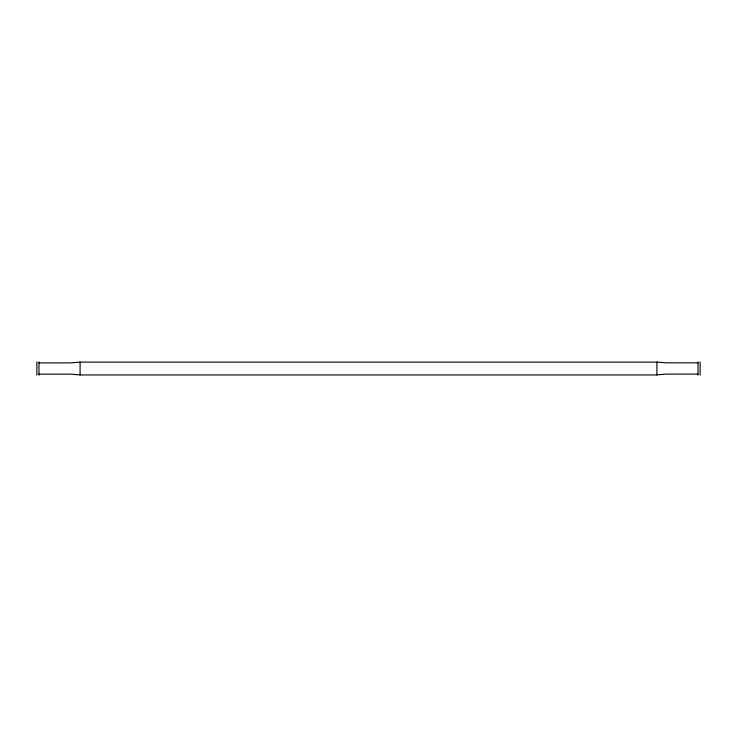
<?xml version="1.0" encoding="UTF-8"?>
<svg xmlns="http://www.w3.org/2000/svg" width="737" height="737" viewBox="0 0 737 737"><rect width="100%" height="100%" fill="white"/><g stroke="black" fill="none" stroke-linecap="round" stroke-linejoin="round"><path stroke-width="1.11" d="M656.907 362.125L80.093 362.125L70.807 362.899L38.969 362.899M656.907 374.875L666.193 374.101L698.031 374.101M698.031 362.844L666.193 362.844L656.907 362.06L656.907 374.94L80.093 374.94L70.807 374.156L38.969 374.156M700.15 361.867L700.15 375.133M698.031 361.867L698.031 375.133M80.093 362.125L80.093 374.94M38.969 361.867L38.969 375.133M36.85 361.867L36.85 375.133"/></g></svg>
